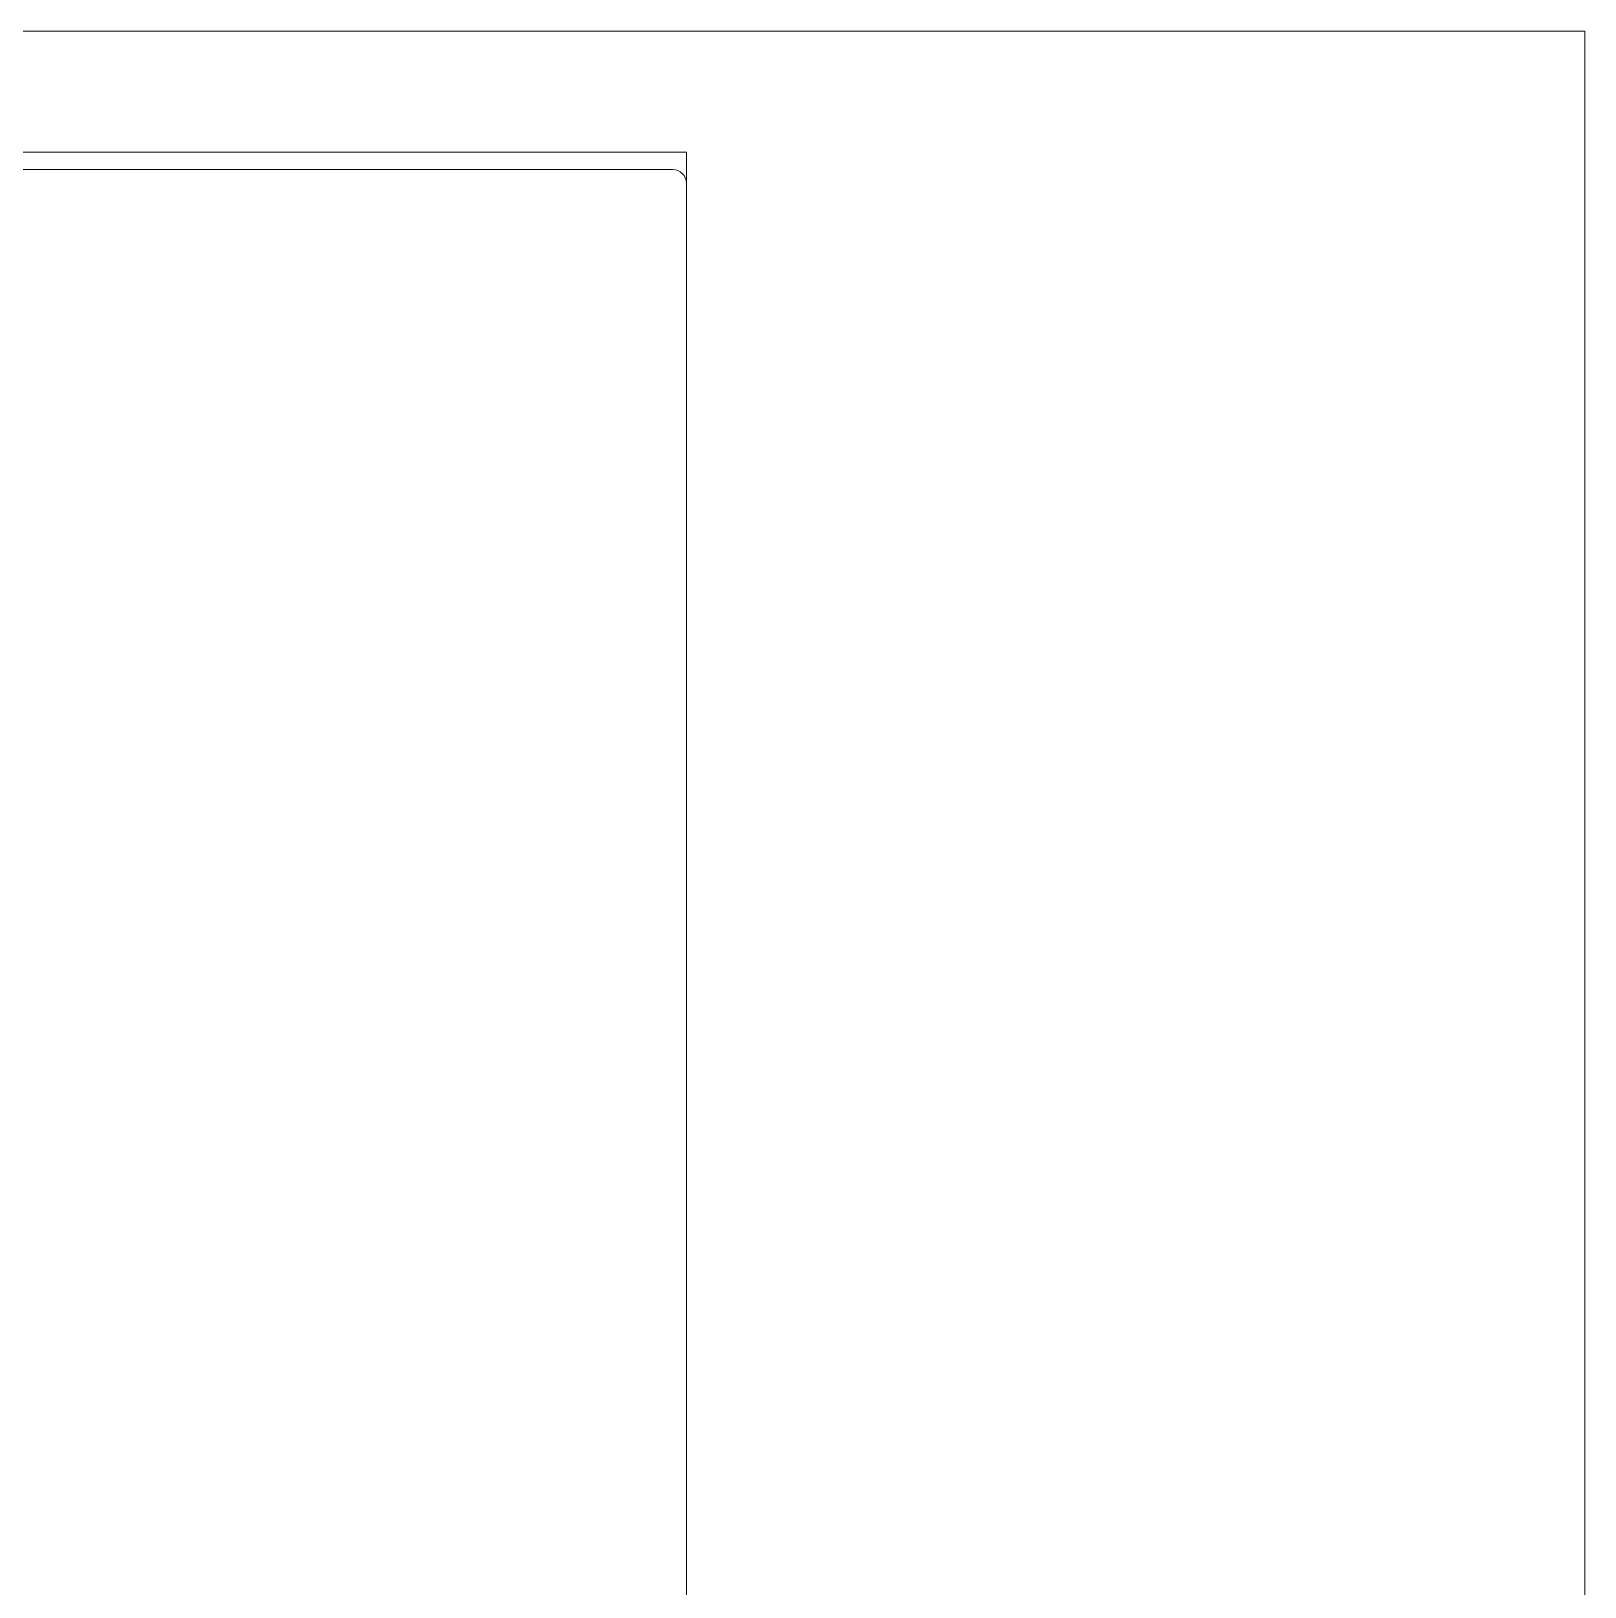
# Model space of a CAD drawing. Header units: millimetres. Extents: x 2046 to 14753, y 2361 to 29276.
# Drawn here: x 10223.091 to 10225.339, y 3723.479 to 3725.729 of the extents above; entities that cross this region are included whole.
import ezdxf

# ---------------------------------------------------------------- set-up
doc = ezdxf.new("R2010")
doc.units = ezdxf.units.MM

msp = doc.modelspace()

# ---------------------------------------------------------------- linework, layer by layer
at = {"color": 8, "lineweight": 9}
for p, q in [((10218.4888, 3725.7286), (10225.0888, 3725.7286)), ((10225.3388, 3721.2286), (10225.3388, 3725.7286)), ((10224.0388, 3725.5536), (10219.5388, 3725.5536)), ((10219.6285, 3725.5286), (10223.949, 3725.5286)), ((10224.0388, 3725.5086), (10224.0388, 3721.4486))]:
    msp.add_line(p, q, dxfattribs=at)
at = {"color": 8, "lineweight": 9, "ltscale": 0.0625}
msp.add_line((10225.3388, 3725.7286), (10225.0888, 3725.7286), dxfattribs=at)
at = {"color": 8, "lineweight": 9, "ltscale": 0.011229}
msp.add_line((10224.0388, 3725.5536), (10224.0388, 3725.5087), dxfattribs=at)
at = {"color": 8, "lineweight": 9, "ltscale": 0.017437}
msp.add_line((10223.949, 3725.5286), (10224.0188, 3725.5286), dxfattribs=at)
at = {"color": 8, "lineweight": 9}
msp.add_arc((10224.0188, 3725.5086), 0.02, 0, 90, dxfattribs=at)

doc.saveas('drawing.dxf')
